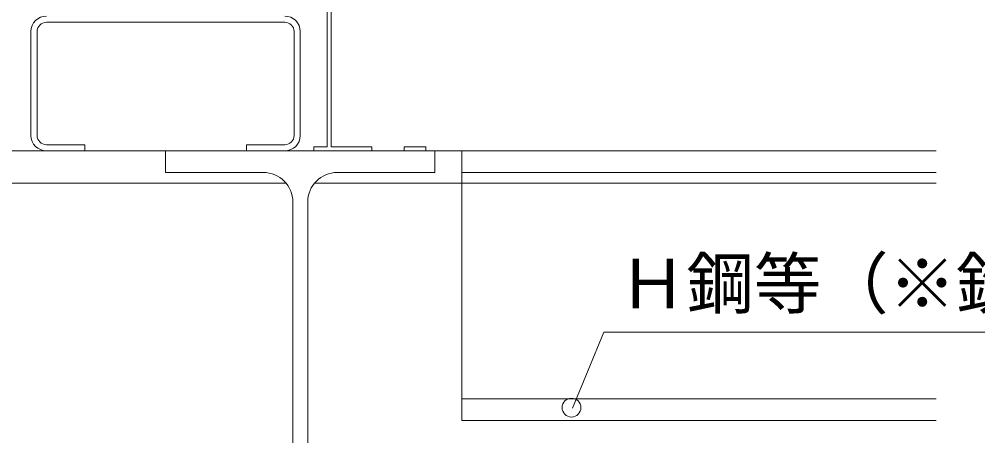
# Model space of a CAD drawing. Units: millimetres at full size, sheet at 1:10; details may follow other scales. Extents: x -2020 to 1980, y -1318 to 1442.
# Drawn here: x -1430.9 to -1074.9, y 531.8 to 686.3 of the extents above; entities that cross this region are included whole.
import ezdxf
from ezdxf.enums import TextEntityAlignment as Align

# ---------------------------------------------------------------- set-up
doc = ezdxf.new("R2010")
doc.units = ezdxf.units.MM
doc.header["$LTSCALE"] = 10
doc.layers.add('A-0', color=4, linetype='Continuous', lineweight=5)
doc.layers.add('A-A_ＮＳプロスチール仕様', color=7, linetype='Continuous', lineweight=5)
doc.styles.add('ＭＳ ゴシック', font='')
doc.styles.get('ＭＳ ゴシック').set_extended_font_data('MS Gothic')

msp = doc.modelspace()

# ---------------------------------------------------------------- linework, layer by layer
at = {"layer": 'A-0', "color": 7}
for p, q in [((-1420.74, 685.18), (-1332.24, 685.18)), ((-1426.49, 681.73), (-1426.49, 643.23)), ((-1424.19, 681.73), (-1424.19, 643.23)), ((-1328.79, 681.73), (-1328.79, 643.23)), ((-1326.49, 643.23), (-1326.49, 681.73)), ((-1420.74, 637.48), (-1406.49, 637.48)), ((-1332.24, 639.78), (-1346.49, 639.78)), ((-1346.49, 639.78), (-1346.49, 637.48)), ((-1332.24, 637.48), (-1346.49, 637.48))]:
    msp.add_line(p, q, dxfattribs=at)
at = {"layer": 'A-0', "color": 3}
for p, q in [((-1376.49, 637.48), (-1830.41, 637.48)), ((-1376.49, 637.48), (-1376.49, 629.48)), ((-1276.49, 637.48), (-1376.49, 637.48)), ((-1276.49, 629.48), (-1276.49, 637.48)), ((-1276.49, 637.48), (-1090.43, 637.48)), ((-1266.49, 629.48), (-1266.49, 637.48)), ((-1340.24, 629.48), (-1376.49, 629.48)), ((-1312.74, 629.48), (-1276.49, 629.48)), ((-1266.49, 629.48), (-1266.49, 537.48)), ((-1266.49, 629.48), (-1090.43, 629.48)), ((-1331.75, 625.48), (-1830.41, 625.48)), ((-1276.49, 625.48), (-1321.22, 625.48)), ((-1276.49, 625.48), (-1090.43, 625.48)), ((-1329.24, 618.48), (-1329.24, 456.48)), ((-1323.74, 618.48), (-1323.74, 456.48)), ((-1266.49, 545.48), (-1090.43, 545.48)), ((-1266.49, 537.48), (-1090.43, 537.48))]:
    msp.add_line(p, q, dxfattribs=at)
at = {"layer": 'A-0', "color": 7}
msp.add_lwpolyline([(-1420.74, 639.78), (-1406.49, 639.78), (-1406.49, 637.48)], dxfattribs=at)
at = {"layer": 'A-0', "color": 3}
msp.add_lwpolyline([(-1225.39, 542.03), (-1213.84, 570.21), (-962.78, 570.21)], dxfattribs=at)
msp.add_circle((-1225.79, 542.26), 3.5, dxfattribs=at)
at = {"layer": 'A-0', "color": 7}
for centre, radius, start, end in [((-1420.74, 681.73), 5.75, 90, 180), ((-1332.24, 681.73), 5.75, 0, 90), ((-1420.74, 681.73), 3.45, 90, 180), ((-1332.24, 681.73), 3.45, 0, 90), ((-1420.74, 643.23), 5.75, 180, 270), ((-1420.74, 643.23), 3.45, 180, 270), ((-1332.24, 643.23), 3.45, 270, 0), ((-1332.24, 643.23), 5.75, 270, 0)]:
    msp.add_arc(centre, radius, start, end, dxfattribs=at)
at = {"layer": 'A-0', "color": 3}
for centre, start, end in [((-1340.24, 618.48), 0, 90), ((-1312.74, 618.48), 90, 180)]:
    msp.add_arc(centre, 11, start, end, dxfattribs=at)
at = {"layer": 'A-A_ＮＳプロスチール仕様'}
for p, q in [((-1314.99, 1028.98), (-1314.99, 638.98)), ((-1316.49, 1027.48), (-1316.49, 638.98)), ((-1321.49, 638.98), (-1321.49, 637.48)), ((-1321.49, 638.98), (-1316.49, 638.98)), ((-1321.49, 637.48), (-1299.89, 637.48)), ((-1314.99, 638.98), (-1299.89, 638.98)), ((-1299.89, 637.48), (-1299.89, 638.98)), ((-1287.89, 638.98), (-1279.89, 638.98)), ((-1287.89, 637.48), (-1287.89, 638.98)), ((-1287.89, 637.48), (-1279.89, 637.48)), ((-1279.89, 637.48), (-1279.89, 638.98))]:
    msp.add_line(p, q, dxfattribs=at)

# ---------------------------------------------------------------- texts
at = {"layer": 'A-0', "color": 3, "style": 'ＭＳ ゴシック'}
msp.add_text('Ｈ鋼等（※鉄骨工事）', height=18.33, dxfattribs=at).set_placement((-1208.09, 573.62), align=Align.BOTTOM_LEFT)

doc.saveas('drawing.dxf')
